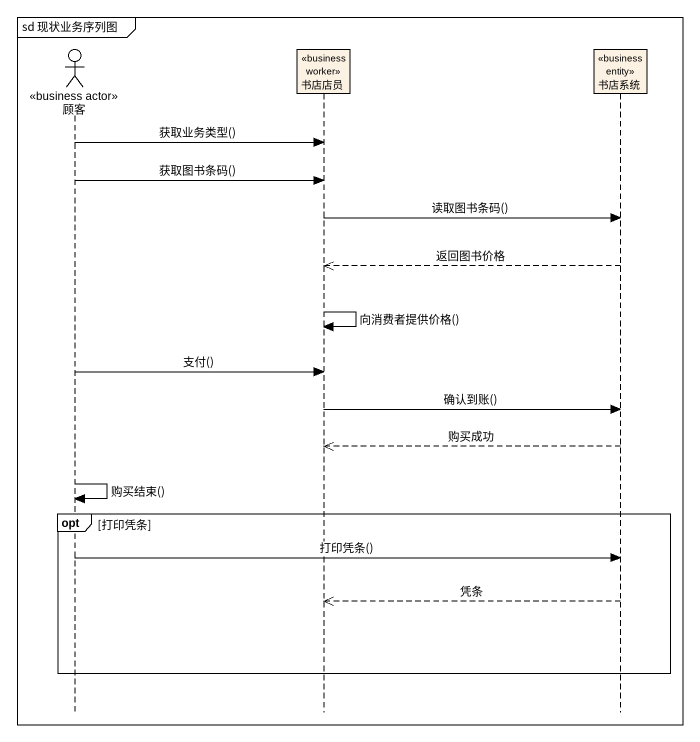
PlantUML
@startuml
mainframe sd 现状业务序列图
hide footbox
actor 顾客 <<business actor>>
participant 书店店员 <<business worker>>
participant 书店系统 <<business entity>>

顾客 -> 书店店员 : 获取业务类型()
顾客 -> 书店店员 : 获取图书条码()
书店店员 -> 书店系统 : 读取图书条码()
书店系统 -->> 书店店员 : 返回图书价格
书店店员 -> 书店店员 : 向消费者提供价格()
顾客 -> 书店店员 : 支付()
书店店员 -> 书店系统 : 确认到账()
书店系统 -->> 书店店员 : 购买成功
顾客 -> 顾客 : 购买结束()
opt 打印凭条
  顾客 -> 书店系统 : 打印凭条()
  书店系统 -->> 书店店员 : 凭条
end
@enduml
